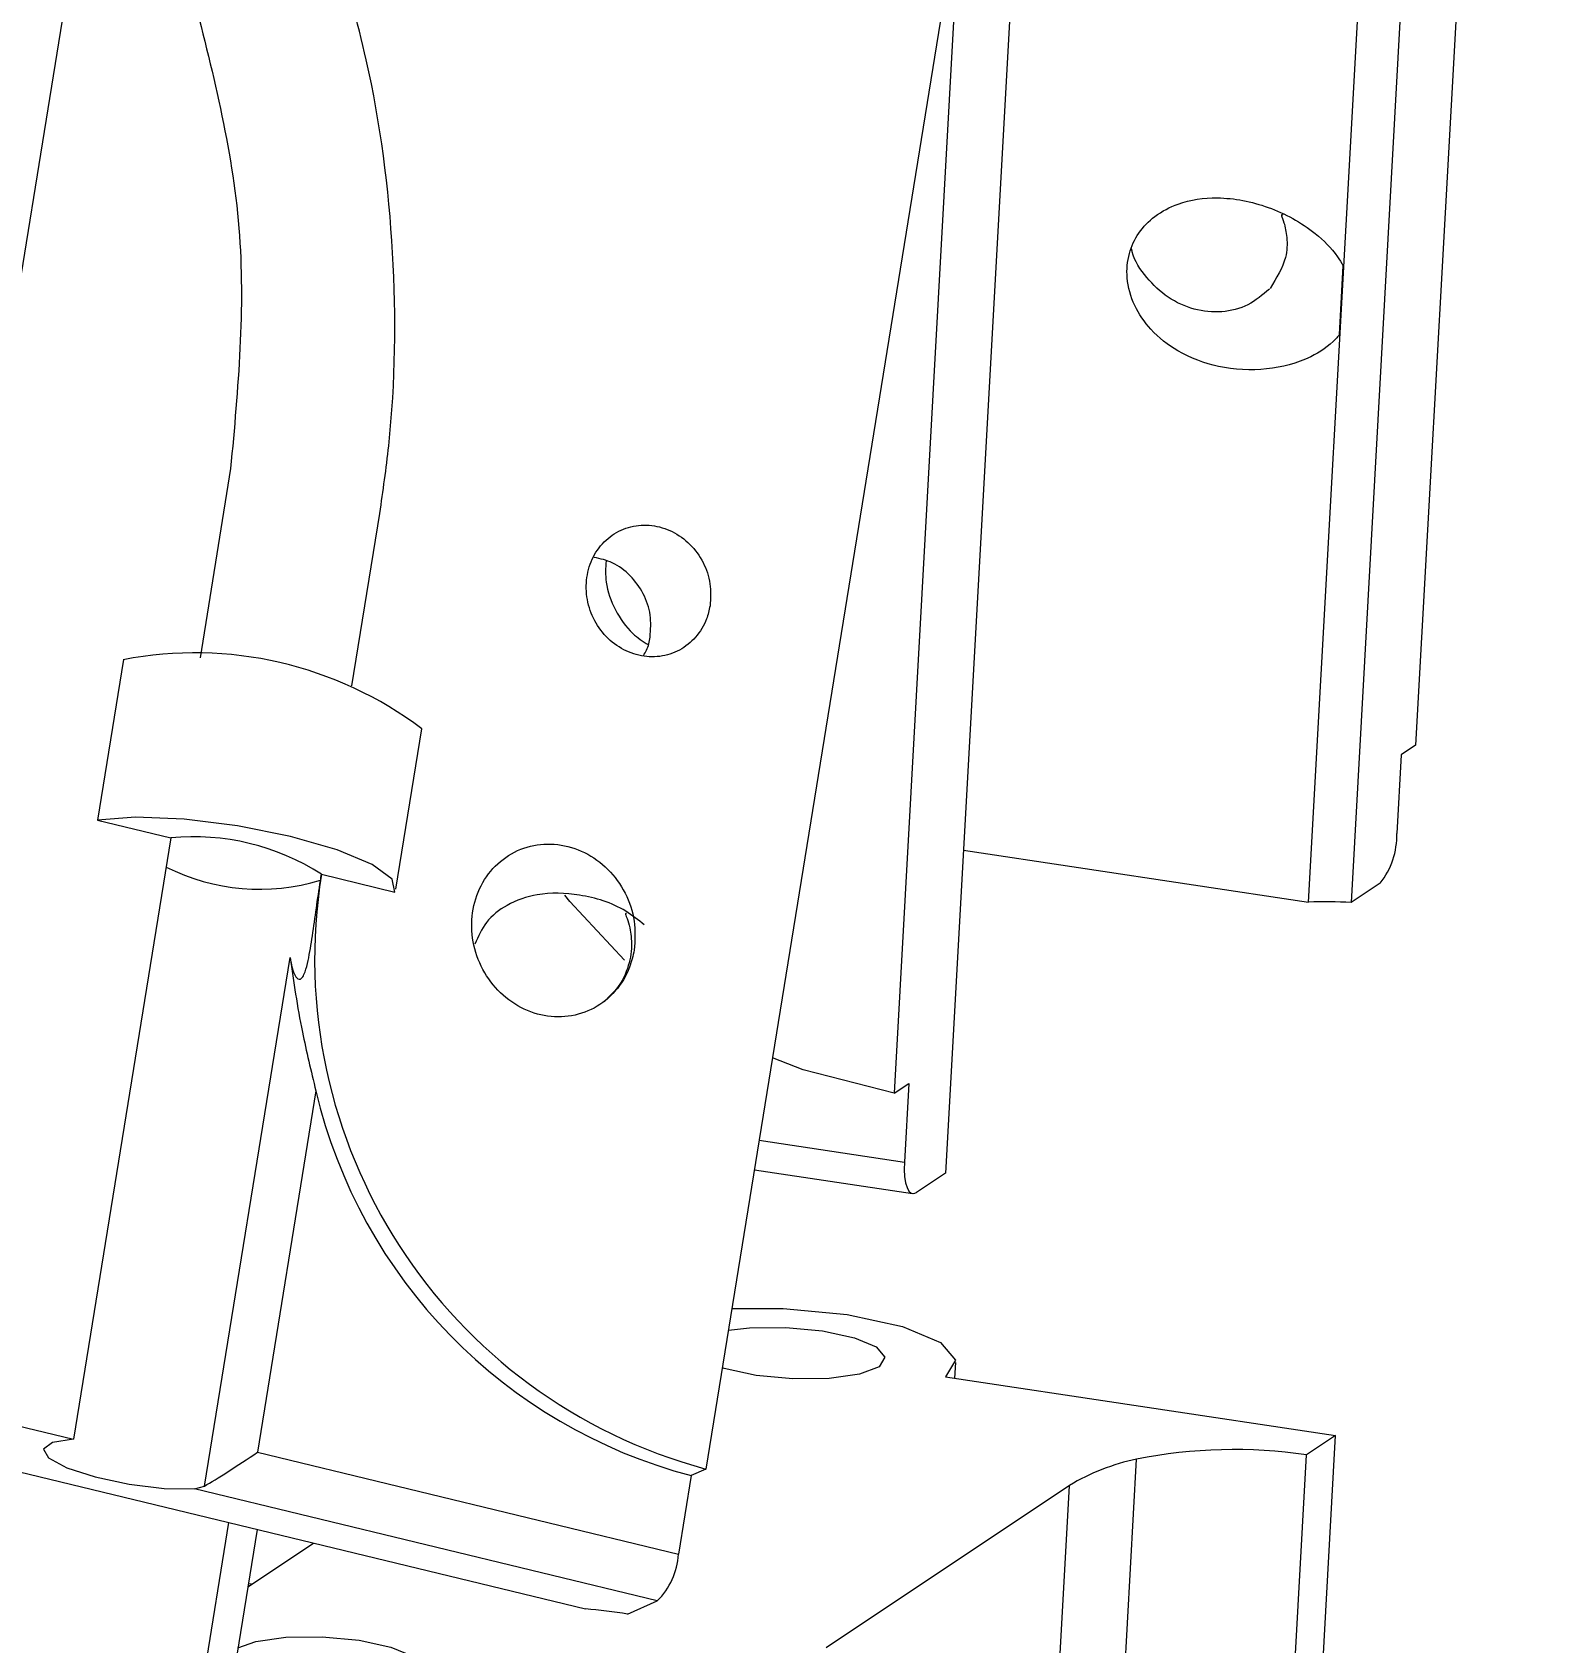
# Model space of a CAD drawing. Header units: millimetres. Extents: x 0 to 1189, y 0 to 841.
# Drawn here: x 630.215 to 633.849, y 567.806 to 571.67 of the extents above; entities that cross this region are included whole.
import ezdxf

# ---------------------------------------------------------------- set-up
doc = ezdxf.new("R2010")
doc.units = ezdxf.units.MM
doc.layers.get('0').update_dxf_attribs({"lineweight": 18})
doc.layers.add('尺寸线层', color=3, linetype='Continuous', lineweight=18)
doc.dimstyles.new('ISO-25', dxfattribs={"dimtxt": 2.5, "dimasz": 2.5, "dimexe": 1.25, "dimexo": 0.625, "dimtad": 1, "dimtxsty": 'Standard', "dimcen": 2.5, "dimdle": 5, "dimadec": 0, "dimazin": 0, "dimtfac": 1, "dimtmove": 0, "dimatfit": 3, "dimfxl": 1, "dimarcsym": 0})

# ---------------------------------------------------------------- blocks, each defined once
blk = doc.blocks.new('*X16')
at = {"layer": '尺寸线层', "linetype": 'Continuous'}
for points in [[(668.6687, 617.1299), (668.6299, 612.9938), (667.2905, 613.2299)], [(655.1602, 540.5189), (656.5383, 544.4188), (655.199, 544.6549)]]:
    blk.add_hatch(color=0, dxfattribs=at).paths.add_polyline_path(points, flags=0)
at = {"layer": '尺寸线层', "color": 0, "linetype": 'Continuous'}
for p, q in [((666.5541, 617.5027), (670.6383, 616.7826)), ((668.6687, 617.1299), (655.1602, 540.5189)), ((625.2283, 545.7966), (657.1298, 540.1716))]:
    blk.add_line(p, q, dxfattribs=at)
at = {"layer": '尺寸线层', "color": 0, "insert": (658.4206, 579.4404), "char_height": 3.5, "width": 28.938547, "attachment_point": 5, "rotation": 80.0001}
blk.add_mtext('388,96', dxfattribs=at)

msp = doc.modelspace()

# ---------------------------------------------------------------- linework, layer by layer
at = {"color": 7, "linetype": 'Continuous', "lineweight": 15}
for p, q in [((632.6839, 573.9375), (632.4064, 568.9326)), ((633.5896, 573.3716), (633.3794, 569.5818)), ((633.7026, 572.9958), (633.5342, 569.9594)), ((632.5947, 572.9401), (631.8313, 568.2227)), ((633.2773, 569.5829), (633.4588, 572.8554)), ((630.331, 571.9754), (629.7571, 568.4288)), ((632.4426, 572.0005), (632.2831, 569.1247)), ((633.3513, 570.9442), (633.3605, 571.1096)), ((630.6907, 570.6227), (630.6875, 570.6027)), ((630.6875, 570.6027), (630.6173, 570.1686)), ((630.9819, 570.1018), (631.0488, 570.5153)), ((630.4333, 570.1645), (630.371, 569.7797)), ((631.0875, 569.6136), (631.1497, 569.9984)), ((633.5342, 569.9594), (633.4995, 569.9362)), ((633.4995, 569.9362), (633.489, 569.7476)), ((630.371, 569.7797), (630.5474, 569.737)), ((630.5474, 569.737), (630.3139, 568.294)), ((632.4493, 569.7076), (633.2773, 569.5829)), ((630.9087, 569.6495), (631.0851, 569.6068)), ((633.4489, 569.6281), (633.3794, 569.5818)), ((630.6282, 568.1819), (630.8334, 569.4501)), ((632.2831, 569.1247), (632.3179, 569.1479)), ((632.3179, 569.1479), (632.3074, 568.9593)), ((630.8952, 569.1302), (630.7549, 568.2629)), ((631.9475, 568.9408), (632.3273, 568.8836)), ((632.4064, 568.9326), (632.3368, 568.8862)), ((632.4287, 568.4409), (632.4307, 568.4785)), ((629.7571, 568.4288), (630.3139, 568.294)), ((632.4058, 568.4443), (633.342, 568.3034)), ((633.0431, 562.9134), (633.342, 568.3034)), ((633.342, 568.3034), (633.2725, 568.257)), ((630.7549, 568.2629), (631.7653, 568.0184)), ((630.0584, 568.2463), (631.5421, 567.8872)), ((631.8313, 568.2227), (631.7958, 568.2069)), ((632.8326, 567.6661), (632.8648, 568.2466)), ((632.9735, 562.867), (633.2725, 568.257)), ((630.6043, 568.1751), (630.6282, 568.1819)), ((631.7958, 568.2069), (631.7653, 568.0184)), ((632.7035, 568.1836), (632.1195, 567.794)), ((632.6711, 567.6003), (632.7035, 568.1836)), ((631.7143, 567.9064), (630.6043, 568.1751)), ((630.5841, 567.4615), (630.6865, 568.0943)), ((630.7541, 568.0779), (630.6498, 567.4334)), ((630.7318, 567.9399), (630.8896, 568.0451)), ((630.7412, 567.9462), (630.733, 567.9474)), ((631.6433, 567.8749), (631.7143, 567.9064))]:
    msp.add_line(p, q, dxfattribs=at)
at = {"color": 8, "linetype": 'Continuous', "lineweight": 15}
for p, q in [((631.959, 569.0118), (632.3074, 568.9593)), ((630.7362, 567.9429), (630.7323, 567.9434))]:
    msp.add_line(p, q, dxfattribs=at)
at = {"color": 7, "linetype": 'Continuous', "lineweight": 15}
for points in [[(631.0851, 569.6068), (631.0786, 569.6376), (631.0306, 569.6727), (630.9462, 569.7083), (630.8345, 569.7406), (630.7076, 569.766), (630.579, 569.782), (630.4626, 569.7867), (630.371, 569.7797)], [(631.6356, 569.4433), (631.5049, 569.5842), (631.4927, 569.5997)], [(632.2831, 569.1247), (632.0645, 569.1801), (631.991, 569.2093)], [(632.3074, 568.9593), (632.3071, 568.941), (632.308, 568.9242), (632.3103, 568.9097), (632.3138, 568.898), (632.3184, 568.8896), (632.324, 568.8847), (632.3302, 568.8836), (632.3368, 568.8862)], [(631.8936, 568.6078), (632.0165, 568.6079), (632.1704, 568.5934), (632.3031, 568.5648), (632.3944, 568.5264), (632.4305, 568.4841), (632.4058, 568.4443)], [(631.8852, 568.5555), (631.9356, 568.5613), (632.0228, 568.5624), (632.1113, 568.554), (632.1876, 568.5375), (632.2401, 568.5155), (632.2609, 568.4911), (632.2467, 568.4683), (632.1997, 568.4503), (632.1271, 568.4401), (632.0399, 568.439), (631.9514, 568.4474)], [(631.9514, 568.4474), (631.8751, 568.4638), (631.8705, 568.4652)], [(630.3139, 568.294), (630.2631, 568.2862), (630.2421, 568.2706), (630.2541, 568.2494), (630.2974, 568.226), (630.3653, 568.2039), (630.4474, 568.1864), (630.5313, 568.1763), (630.6043, 568.1751)], [(630.7081, 567.7938), (630.751, 567.8091), (630.8236, 567.8194), (630.9107, 567.8205), (630.9992, 567.8121), (631.0755, 567.7956), (631.1281, 567.7736), (631.1488, 567.7493), (631.1346, 567.7264), (631.0876, 567.7084), (631.015, 567.6982), (630.9279, 567.6971), (630.8394, 567.7055)]]:
    msp.add_lwpolyline(points, dxfattribs=at)
for centre, radius, start, end in [((630.605, 569.277), 0.9039, 52.9437, 100.9526), ((630.6021, 569.1726), 0.567, 57.2599, 95.5308), ((633.3065, 569.7424), 0.1826, 321.2611, 1.6256), ((632.1597, 569.4467), 1.2673, 170.7904, 254.9794), ((633.3119, 568.1441), 1.4393, 87.3111, 91.3783), ((632.114, 569.4181), 1.2523, 193.291, 255.2808), ((633.099, 567.0555), 1.2139, 81.7867, 101.1276), ((632.9736, 567.7302), 0.5277, 101.9022, 120.7895), ((631.5935, 568.0291), 0.1722, 314.5518, 356.4248), ((631.3874, 566.1956), 1.6986, 81.3363, 84.7759)]:
    msp.add_arc(centre, radius, start, end, dxfattribs=at)
at = {"color": 8, "linetype": 'Continuous', "lineweight": 15}
msp.add_arc((630.7603, 570.1135), 0.4997, 243.3425, 286.9733, dxfattribs=at)
at = {"color": 7, "linetype": 'Continuous', "lineweight": 15}
msp.add_ellipse((630.7194, 568.2472), major_axis=(0.1134, 0.0753), ratio=0.049778, start_param=3.744458, end_param=4.997431, dxfattribs=at)
for points, knots in [([(631.0488, 570.5153), (631.0565, 570.5692), (631.0858, 570.7747), (631.0902, 571.1404), (631.0388, 571.5446), (630.9695, 571.7858), (630.9435, 571.8764)], [0, 0, 0, 0, 0.165668, 0.631394, 1.097036, 1.377275, 1.377275, 1.377275, 1.377275]), ([(630.5969, 571.7731), (630.6459, 571.5823), (630.744, 571.2006), (630.7084, 570.8153), (630.6907, 570.6227)], [0, 0, 0, 0, 0.581494, 1.162989, 1.162989, 1.162989, 1.162989]), ([(633.3513, 570.9442), (633.3484, 570.9408), (633.3294, 570.9186), (633.2739, 570.8816), (633.1766, 570.8561), (633.0654, 570.8615), (632.9686, 570.8971), (632.8996, 570.9508), (632.8567, 571.0127), (632.8385, 571.0777), (632.8441, 571.139), (632.8682, 571.1903), (632.9088, 571.2319), (632.9725, 571.2649), (633.0667, 571.2782), (633.1825, 571.2555), (633.2816, 571.2018), (633.3381, 571.1461), (633.356, 571.1169), (633.3605, 571.1096)], [0, 0, 0, 0, 0.013849, 0.091556, 0.205776, 0.323527, 0.426648, 0.506506, 0.572304, 0.63844, 0.69657, 0.751894, 0.810206, 0.876378, 0.974893, 1.099725, 1.225887, 1.299281, 1.323828, 1.323828, 1.323828, 1.323828]), ([(633.2163, 571.2307), (633.2139, 571.2319), (633.2095, 571.2341), (633.2194, 571.2125), (633.2267, 571.1747), (633.2255, 571.1212), (633.2001, 571.0799), (633.1848, 571.055)], [0, 0, 0, 0, 0.0321791, 0.0575957, 0.0905763, 0.1304807, 0.1913666, 0.1913666, 0.1913666, 0.1913666]), ([(633.1833, 571.0534), (633.1669, 571.0394), (633.1341, 571.0114), (633.0694, 570.9954), (633.0024, 571.0017), (632.9384, 571.0308), (632.8877, 571.0796), (632.8582, 571.1226), (632.8533, 571.1478), (632.8528, 571.1503)], [0, 0, 0, 0, 0.0676706, 0.1353375, 0.2030027, 0.2706725, 0.338336, 0.4060013, 0.4132582, 0.4132582, 0.4132582, 0.4132582]), ([(631.8411, 570.2936), (631.8422, 570.3113), (631.8446, 570.3467), (631.8266, 570.3989), (631.7948, 570.443), (631.7513, 570.4743), (631.7014, 570.4893), (631.6505, 570.4862), (631.6046, 570.4654), (631.5686, 570.4293), (631.5468, 570.3819), (631.5415, 570.3286), (631.5533, 570.2753), (631.581, 570.2281), (631.6213, 570.1924), (631.6698, 570.172), (631.721, 570.1694), (631.7691, 570.1848), (631.8085, 570.2165), (631.8324, 570.2553), (631.8387, 570.2829), (631.8411, 570.2936)], [0, 0, 0, 0, 0.0518189, 0.103628, 0.1554466, 0.2072587, 0.2590571, 0.3108642, 0.3626643, 0.4144737, 0.4662817, 0.5181038, 0.5699172, 0.6217366, 0.673549, 0.7253568, 0.777156, 0.828962, 0.8807704, 0.9325722, 0.9650103, 0.9650103, 0.9650103, 0.9650103]), ([(631.6974, 570.2187), (631.6986, 570.2364), (631.7009, 570.2717), (631.683, 570.324), (631.6512, 570.3677), (631.6094, 570.3992), (631.5778, 570.4065), (631.5629, 570.4099)], [0, 0, 0, 0, 0.0528628, 0.105715, 0.1586354, 0.2116647, 0.2589832, 0.2589832, 0.2589832, 0.2589832]), ([(631.5915, 570.4012), (631.5906, 570.3843), (631.5885, 570.3445), (631.6116, 570.2829), (631.6474, 570.2297), (631.6797, 570.2087), (631.6925, 570.2005)], [0, 0, 0, 0, 0.0518951, 0.1217993, 0.1917027, 0.2373492, 0.2373492, 0.2373492, 0.2373492]), ([(631.6812, 570.1744), (631.684, 570.1786), (631.6927, 570.1917), (631.6955, 570.2078), (631.6974, 570.2187)], [0, 0, 0, 0, 0.01541011, 0.04767184, 0.04767184, 0.04767184, 0.04767184]), ([(631.6592, 569.4679), (631.6607, 569.4911), (631.6638, 569.5376), (631.6402, 569.6062), (631.5985, 569.664), (631.5414, 569.7051), (631.4758, 569.7248), (631.4091, 569.7208), (631.3488, 569.6935), (631.3016, 569.6461), (631.2729, 569.5839), (631.2659, 569.5139), (631.2815, 569.444), (631.3178, 569.382), (631.3707, 569.3351), (631.4344, 569.3084), (631.5016, 569.3049), (631.5648, 569.3252), (631.6164, 569.3668), (631.6479, 569.4177), (631.656, 569.4539), (631.6592, 569.4679)], [0, 0, 0, 0, 0.067995, 0.136005, 0.204008, 0.272013, 0.340017, 0.408021, 0.476025, 0.544027, 0.612034, 0.680036, 0.748041, 0.816046, 0.884046, 0.952047, 1.020054, 1.088056, 1.156063, 1.224066, 1.266631, 1.266631, 1.266631, 1.266631]), ([(630.8334, 569.4501), (630.8349, 569.4416), (630.838, 569.4245), (630.8446, 569.4067), (630.8517, 569.3978), (630.858, 569.3969), (630.8642, 569.4031), (630.8708, 569.4179), (630.8791, 569.4509), (630.8906, 569.5251), (630.9001, 569.5961), (630.9079, 569.6442), (630.9087, 569.6495)], [0, 0, 0, 0, 0.0266063, 0.053374, 0.0686096, 0.0836802, 0.0973275, 0.114085, 0.1407871, 0.1934478, 0.3066045, 0.3206522, 0.3206522, 0.3206522, 0.3206522]), ([(631.6833, 569.5283), (631.6688, 569.5398), (631.6227, 569.5767), (631.5324, 569.6032), (631.4331, 569.607), (631.3563, 569.5805), (631.3022, 569.5388), (631.2849, 569.5004), (631.2767, 569.4822)], [0, 0, 0, 0, 0.0532597, 0.1699762, 0.2721857, 0.351342, 0.4165597, 0.4752873, 0.4752873, 0.4752873, 0.4752873]), ([(631.6405, 569.5553), (631.6397, 569.5554), (631.6371, 569.5557), (631.6404, 569.548), (631.6503, 569.5187), (631.6548, 569.4736), (631.6467, 569.4298), (631.6247, 569.3801), (631.601, 569.3576), (631.5875, 569.3447)], [0, 0, 0, 0, 0.017044, 0.0504635, 0.0762146, 0.1125656, 0.15864, 0.1909625, 0.2337698, 0.2337698, 0.2337698, 0.2337698]), ([(630.8334, 569.4501), (630.8419, 569.3913), (630.8569, 569.2888), (630.8838, 569.1776), (630.8952, 569.1302)], [0, 0, 0, 0, 0.1869731, 0.3260495, 0.3260495, 0.3260495, 0.3260495])]:
    msp.add_open_spline(points, degree=3, knots=knots, dxfattribs=at)

# ---------------------------------------------------------------- dimensions: what is measured, and where the dimension line sits
at = {"layer": '尺寸线层'}
dim = msp.add_linear_dim(base=(655.1602, 540.5189), p1=(666.5541, 617.5027), p2=(625.2283, 545.7966), angle=80.0001, dimstyle='ISO-25', override={"dimtxt": 3.5, "dimasz": 4.08, "dimexe": 2, "dimexo": 0, "dimgap": 1.524, "dimlfac": 5, "dimzin": 0, "dimsah": 1, "dimdle": 8.16, "dimadec": 2, "dimtfill": 1, "dimtolj": 1, "dimtzin": 8}, dxfattribs=at)
dim.commit()
dim.dimension.update_dxf_attribs({"geometry": '*X16', "text_midpoint": (658.4206, 579.4404)})

doc.saveas('drawing.dxf')
